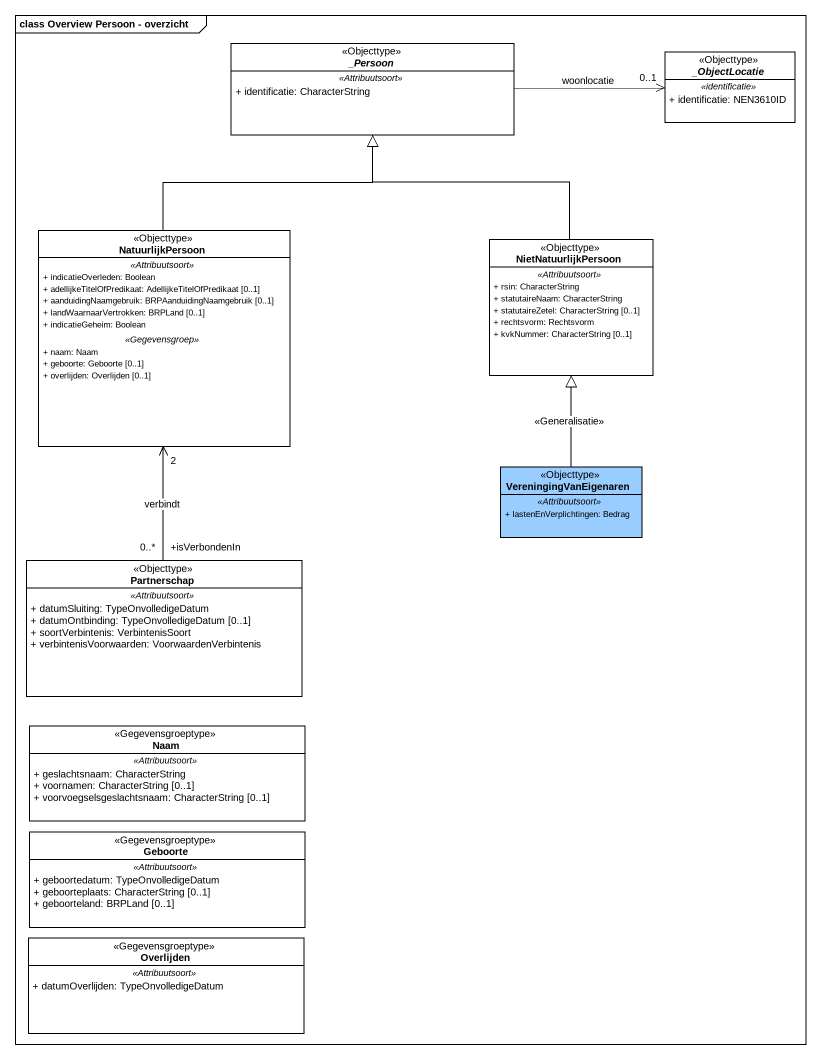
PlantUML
@startuml
mainframe class Overview Persoon - overzicht
hide circle
hide empty members
skinparam classAttributeIconSize 0
abstract class "_Persoon" as Persoon <<Objecttype>> #FFFFFF {
  .. <<Attribuutsoort>> ..
  + identificatie: CharacterString
}
abstract class "_ObjectLocatie" as ObjectLocatie <<Objecttype>> #FFFFFF {
  .. <<identificatie>> ..
  + identificatie: NEN3610ID
}
class NatuurlijkPersoon <<Objecttype>> #FFFFFF {
  .. <<Attribuutsoort>> ..
  + indicatieOverleden: Boolean
  + adellijkeTitelOfPredikaat: AdellijkeTitelOfPredikaat [0..1]
  + aanduidingNaamgebruik: BRPAanduidingNaamgebruik [0..1]
  + landWaarnaarVertrokken: BRPLand [0..1]
  + indicatieGeheim: Boolean
  .. <<Gegevensgroep>> ..
  + naam: Naam
  + geboorte: Geboorte [0..1]
  + overlijden: Overlijden [0..1]
}
class NietNatuurlijkPersoon <<Objecttype>> #FFFFFF {
  .. <<Attribuutsoort>> ..
  + rsin: CharacterString
  + statutaireNaam: CharacterString
  + statutaireZetel: CharacterString [0..1]
  + rechtsvorm: Rechtsvorm
  + kvkNummer: CharacterString [0..1]
}
class VereningingVanEigenaren <<Objecttype>> #99CCFF {
  .. <<Attribuutsoort>> ..
  + lastenEnVerplichtingen: Bedrag
}
class Partnerschap <<Objecttype>> #FFFFFF {
  .. <<Attribuutsoort>> ..
  + datumSluiting: TypeOnvolledigeDatum
  + datumOntbinding: TypeOnvolledigeDatum [0..1]
  + soortVerbintenis: VerbintenisSoort
  + verbintenisVoorwaarden: VoorwaardenVerbintenis
}
class Naam <<Gegevensgroeptype>> #FFFFFF {
  .. <<Attribuutsoort>> ..
  + geslachtsnaam: CharacterString
  + voornamen: CharacterString [0..1]
  + voorvoegselsgeslachtsnaam: CharacterString [0..1]
}
class Geboorte <<Gegevensgroeptype>> #FFFFFF {
  .. <<Attribuutsoort>> ..
  + geboortedatum: TypeOnvolledigeDatum
  + geboorteplaats: CharacterString [0..1]
  + geboorteland: BRPLand [0..1]
}
class Overlijden <<Gegevensgroeptype>> #FFFFFF {
  .. <<Attribuutsoort>> ..
  + datumOverlijden: TypeOnvolledigeDatum
}
Persoon -right-> "0..1" ObjectLocatie : woonlocatie
NatuurlijkPersoon -up-|> Persoon
NietNatuurlijkPersoon -up-|> Persoon
VereningingVanEigenaren -up-|> NietNatuurlijkPersoon : <<Generalisatie>>
Partnerschap "+isVerbondenIn\n0..*" -up-> "2" NatuurlijkPersoon : verbindt
@enduml
